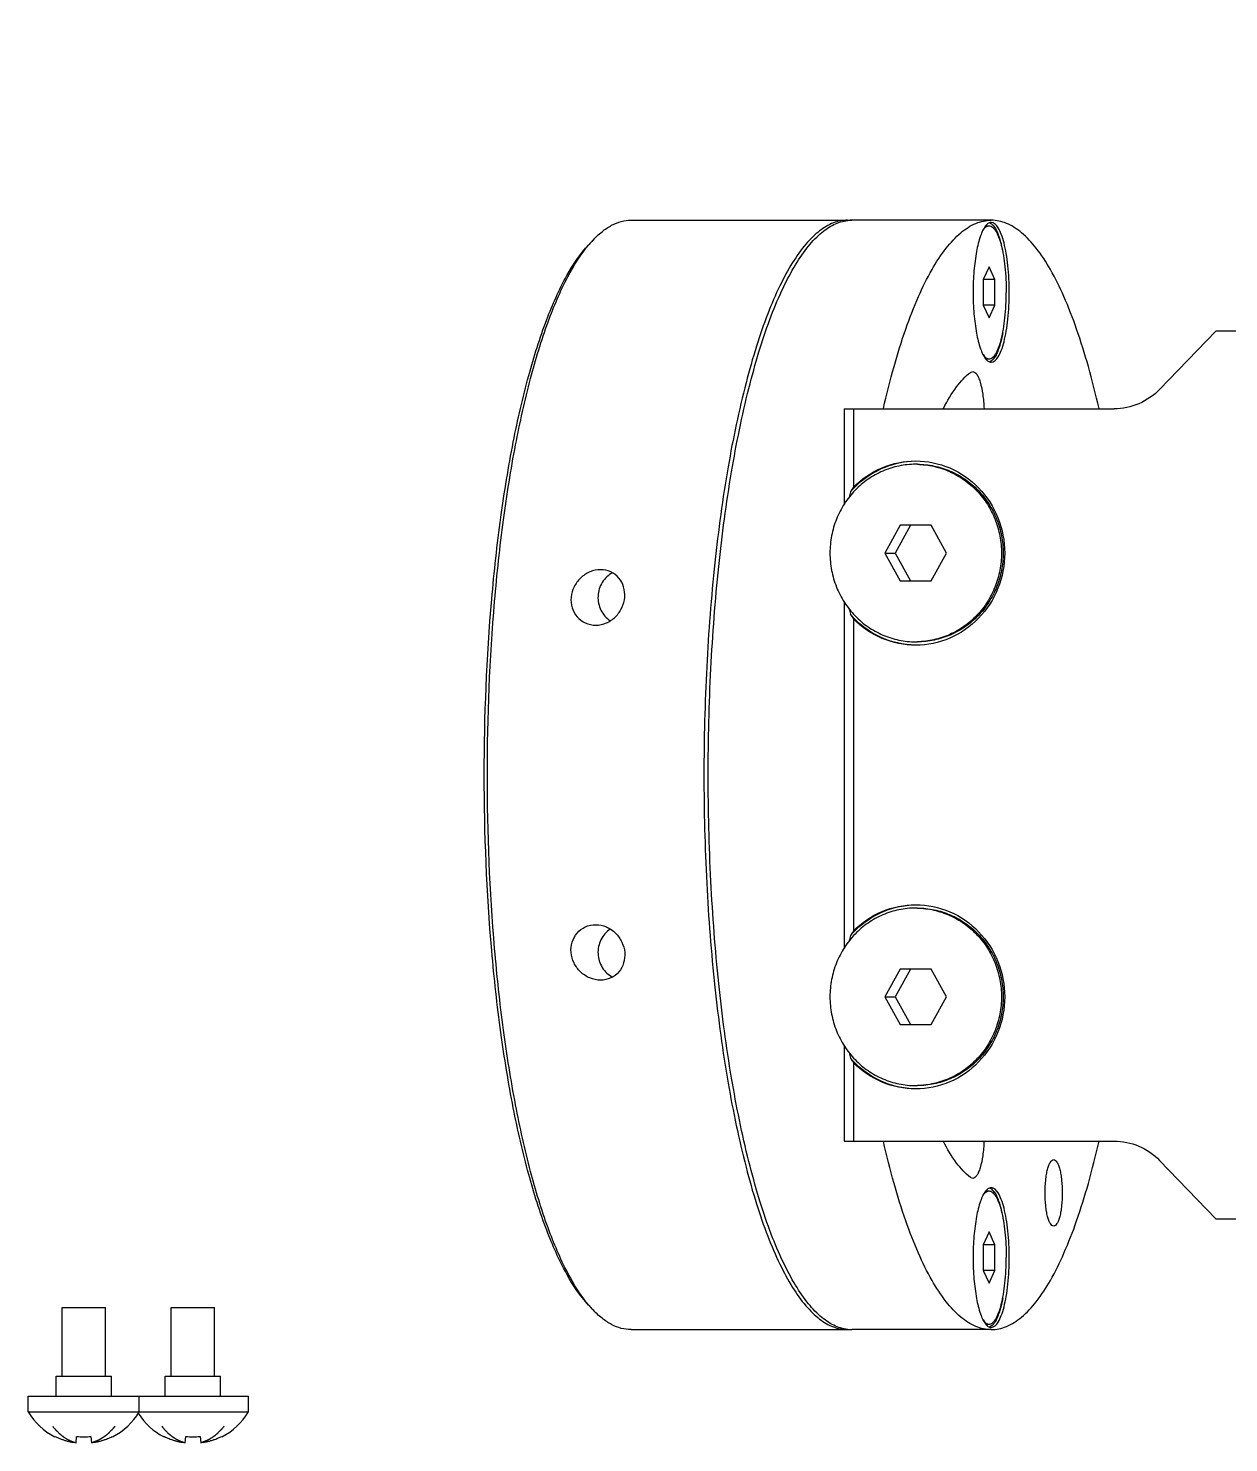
# Model space of a CAD drawing. Header units: millimetres. Extents: x 0 to 841, y 0 to 594.
# Drawn here: x 632.86 to 659.9, y 217.01 to 248.88 of the extents above; entities that cross this region are included whole.
import ezdxf

# ---------------------------------------------------------------- set-up
doc = ezdxf.new("R2010")
doc.units = ezdxf.units.MM
doc.header["$LTSCALE"] = 46.255
doc.layers.get('0').update_dxf_attribs({"linetype": 'CONTINUOUS'})
doc.layers.add('AXIS', color=7, linetype='CONTINUOUS')
doc.layers.add('COSMETIC', color=7, linetype='CONTINUOUS')
doc.styles.get("Standard").update_dxf_attribs({"font": 'txt', "width": 0.85})
doc.dimstyles.get("Standard").update_dxf_attribs({"dimtxt": 3.5, "dimasz": 3.5, "dimexe": 1.5, "dimexo": 1, "dimtad": 1, "dimtxsty": 'STANDARD', "dimcen": 0.09, "dimadec": 0, "dimazin": 0, "dimtol": 1, "dimtp": 0.01, "dimtm": 0.01, "dimtfac": 1, "dimtofl": 0, "dimtmove": 0, "dimatfit": 3, "dimfxl": 1, "dimtolj": 1, "dimarcsym": 0})

msp = doc.modelspace()

# ---------------------------------------------------------------- linework, layer by layer
at = {"color": 7, "linetype": 'CONTINUOUS'}
for p, q in [((646.44, 244.555), (651.414, 244.555)), ((654.437, 244.43), (654.505, 244.43)), ((654.505, 243.507), (654.376, 243.219)), ((654.376, 243.219), (654.376, 242.641)), ((654.635, 243.219), (654.376, 243.219)), ((654.635, 243.219), (654.505, 243.507)), ((654.635, 242.641), (654.635, 243.219)), ((654.376, 242.641), (654.505, 242.353)), ((654.635, 242.641), (654.376, 242.641)), ((654.505, 242.353), (654.635, 242.641)), ((659.614, 242.055), (658.348, 240.744)), ((676.328, 242.055), (659.614, 242.055)), ((654.437, 241.43), (654.505, 241.43)), ((654.086, 241.127), (654.137, 241.146)), ((651.24, 240.305), (657.324, 240.305)), ((652.504, 237.68), (652.156, 237.055)), ((652.737, 237.68), (652.388, 237.055)), ((653.201, 237.68), (652.504, 237.68)), ((653.55, 237.055), (653.201, 237.68)), ((652.156, 237.055), (652.504, 236.43)), ((652.156, 237.055), (652.388, 237.055)), ((652.388, 237.055), (652.737, 236.43)), ((653.201, 236.43), (653.55, 237.055)), ((652.504, 236.43), (653.201, 236.43)), ((652.504, 227.68), (652.156, 227.055)), ((652.737, 227.68), (652.388, 227.055)), ((653.201, 227.68), (652.504, 227.68)), ((653.55, 227.055), (653.201, 227.68)), ((652.156, 227.055), (652.504, 226.43)), ((652.156, 227.055), (652.388, 227.055)), ((652.388, 227.055), (652.737, 226.43)), ((653.201, 226.43), (653.55, 227.055)), ((652.504, 226.43), (653.201, 226.43)), ((651.24, 223.805), (657.324, 223.805)), ((658.348, 223.366), (659.614, 222.055)), ((654.137, 222.964), (654.086, 222.983)), ((654.437, 222.68), (654.505, 222.68)), ((659.614, 222.055), (671.257, 222.055)), ((654.505, 221.757), (654.376, 221.469)), ((654.635, 221.469), (654.505, 221.757)), ((654.376, 221.469), (654.376, 220.891)), ((654.635, 221.469), (654.376, 221.469)), ((654.635, 220.891), (654.635, 221.469)), ((654.376, 220.891), (654.505, 220.603)), ((654.635, 220.891), (654.376, 220.891)), ((654.505, 220.603), (654.635, 220.891)), ((633.624, 218.505), (633.624, 220.055)), ((633.624, 220.055), (634.599, 220.055)), ((634.599, 218.505), (634.599, 220.055)), ((636.083, 218.505), (636.083, 220.055)), ((636.083, 220.055), (637.058, 220.055)), ((637.058, 218.505), (637.058, 220.055)), ((654.437, 219.68), (654.505, 219.68)), ((646.44, 219.555), (651.414, 219.555)), ((633.486, 218.055), (633.486, 218.505)), ((633.487, 218.505), (634.736, 218.505)), ((634.736, 218.055), (634.736, 218.505)), ((635.945, 218.055), (635.945, 218.505)), ((635.945, 218.505), (637.195, 218.505)), ((637.195, 218.055), (637.195, 218.505)), ((632.861, 217.705), (632.861, 218.055)), ((632.861, 218.055), (637.82, 218.055)), ((635.361, 217.705), (635.361, 218.055)), ((637.82, 217.705), (637.82, 218.055)), ((632.861, 217.705), (637.82, 217.705)), ((633.465, 217.139), (633.468, 217.147)), ((633.937, 217.007), (633.951, 217.147)), ((634.272, 217.147), (634.286, 217.007)), ((634.755, 217.147), (634.758, 217.139)), ((635.924, 217.139), (635.927, 217.147)), ((636.396, 217.007), (636.409, 217.147)), ((636.731, 217.147), (636.745, 217.007)), ((637.213, 217.147), (637.217, 217.139))]:
    msp.add_line(p, q, dxfattribs=at)
for centre, radius, start, end in [((647.429, 242.373), 2.534, 137.0899, 139.7721), ((652.853, 237.193), 1.862, 88.8103, 89.9997), ((652.853, 236.917), 1.862, 270.0003, 271.1897), ((652.853, 227.193), 1.862, 88.8103, 89.9997), ((652.853, 226.917), 1.862, 270.0003, 271.1897), ((647.428, 221.737), 2.533, 220.228, 222.9103), ((634.111, 218.432), 1.446, 210.1885, 243.3608), ((634.111, 218.432), 1.446, 296.6392, 329.8115), ((636.57, 218.432), 1.446, 296.6392, 329.8115), ((636.57, 218.432), 1.446, 211.6589, 243.3608), ((634.111, 218.447), 1.45, 243.6981, 248.2459), ((634.111, 218.447), 1.45, 248.246, 250.4228), ((634.111, 218.448), 1.451, 250.4229, 251.5332), ((634.111, 218.448), 1.451, 251.5333, 254.4592), ((634.112, 218.691), 1.552, 264.0518, 275.9482), ((634.112, 218.448), 1.451, 285.5408, 286.6998), ((634.112, 218.448), 1.451, 286.6999, 288.4668), ((634.112, 218.448), 1.451, 288.4668, 289.5771), ((634.112, 218.447), 1.45, 289.5772, 291.754), ((634.112, 218.447), 1.45, 291.7541, 296.3019), ((636.569, 218.447), 1.45, 243.6981, 248.2459), ((636.57, 218.447), 1.45, 248.246, 250.4228), ((636.57, 218.448), 1.451, 250.4229, 251.5332), ((636.57, 218.448), 1.451, 251.5333, 254.4592), ((636.57, 218.691), 1.552, 264.0518, 275.9482), ((636.571, 218.448), 1.451, 285.5408, 286.6998), ((636.571, 218.448), 1.451, 286.6999, 288.4668), ((636.571, 218.448), 1.451, 288.4668, 289.5771), ((636.571, 218.447), 1.45, 289.5772, 291.754), ((636.571, 218.447), 1.45, 291.7541, 296.3019), ((634.111, 218.448), 1.452, 254.4592, 255.9343), ((634.111, 218.449), 1.452, 255.9344, 257.1503), ((634.111, 218.449), 1.452, 257.1503, 258.3933), ((634.111, 218.449), 1.452, 258.3934, 259.7704), ((634.111, 218.449), 1.452, 259.7703, 260.7531), ((634.111, 218.45), 1.453, 260.7532, 263.0911), ((634.112, 218.45), 1.453, 276.909, 279.2467), ((634.112, 218.449), 1.452, 279.2469, 281.6066), ((634.112, 218.449), 1.452, 281.6067, 282.8497), ((634.112, 218.449), 1.452, 282.8497, 284.0656), ((634.112, 218.448), 1.452, 284.0657, 285.5408), ((636.57, 218.448), 1.452, 254.4592, 255.9343), ((636.57, 218.449), 1.452, 255.9344, 257.1503), ((636.57, 218.449), 1.452, 257.1503, 258.3933), ((636.57, 218.449), 1.452, 258.3934, 259.7704), ((636.57, 218.449), 1.452, 259.7703, 260.7531), ((636.57, 218.45), 1.453, 260.7532, 263.0911), ((636.57, 218.45), 1.453, 276.909, 279.2467), ((636.57, 218.449), 1.452, 279.2469, 281.6066), ((636.57, 218.449), 1.452, 281.6067, 282.8497), ((636.57, 218.449), 1.452, 282.8497, 284.0656), ((636.571, 218.448), 1.452, 284.0657, 285.5408)]:
    msp.add_arc(centre, radius, start, end, dxfattribs=at)
for points, knots in [([(645.573, 244.098), (645.639, 244.169), (645.773, 244.296), (645.991, 244.444), (646.214, 244.534), (646.366, 244.555), (646.44, 244.555)], [0, 0, 0, 0, 0.289877, 0.547386, 0.780433, 1, 1, 1, 1]), ([(651.318, 244.555), (651.21, 244.555), (650.98, 244.508), (650.659, 244.314), (650.351, 244.004), (650.055, 243.584), (649.771, 243.056), (649.502, 242.424), (649.25, 241.694), (648.926, 240.549), (648.59, 238.923), (648.301, 236.784), (648.122, 234.466), (648.062, 232.055), (648.122, 229.644), (648.301, 227.326), (648.59, 225.187), (648.926, 223.561), (649.25, 222.416), (649.502, 221.686), (649.771, 221.054), (650.055, 220.526), (650.351, 220.106), (650.659, 219.796), (650.98, 219.602), (651.21, 219.555), (651.318, 219.555)], [0, 0, 0, 0, 0.011999, 0.025458, 0.041391, 0.060354, 0.082582, 0.108122, 0.136896, 0.168748, 0.240744, 0.321856, 0.409305, 0.5, 0.590695, 0.678144, 0.759256, 0.831252, 0.863104, 0.891878, 0.917417, 0.939646, 0.958609, 0.974542, 0.988001, 1, 1, 1, 1]), ([(654.369, 244.334), (654.379, 244.349), (654.399, 244.375), (654.433, 244.406), (654.469, 244.425), (654.493, 244.43), (654.505, 244.43)], [0, 0, 0, 0, 0.307834, 0.569978, 0.795528, 1, 1, 1, 1]), ([(654.505, 244.43), (654.518, 244.43), (654.546, 244.424), (654.584, 244.401), (654.621, 244.364), (654.657, 244.314), (654.691, 244.25), (654.737, 244.143), (654.786, 243.98), (654.833, 243.754), (654.867, 243.498), (654.889, 243.219), (654.893, 243.028), (654.893, 242.93)], [0, 0, 0, 0, 0.024002, 0.050919, 0.082789, 0.120717, 0.165175, 0.216256, 0.337465, 0.481463, 0.643697, 0.818596, 1, 1, 1, 1]), ([(645.483, 220.108), (645.29, 220.316), (644.931, 220.862), (644.493, 221.859), (644.098, 223.119), (643.76, 224.609), (643.486, 226.293), (643.212, 228.792), (643.081, 232.055), (643.212, 235.318), (643.486, 237.817), (643.76, 239.501), (644.098, 240.991), (644.493, 242.251), (644.931, 243.248), (645.29, 243.794), (645.483, 244.002)], [0, 0, 0, 0, 0.03441, 0.078554, 0.132223, 0.194526, 0.264151, 0.3395, 0.5, 0.6605, 0.735849, 0.805474, 0.867777, 0.921446, 0.96559, 1, 1, 1, 1]), ([(645.494, 220.101), (645.306, 220.323), (644.956, 220.89), (644.527, 221.91), (644.142, 223.181), (643.812, 224.673), (643.546, 226.349), (643.28, 228.827), (643.153, 232.055), (643.28, 235.283), (643.546, 237.761), (643.812, 239.437), (644.142, 240.929), (644.527, 242.2), (644.956, 243.22), (645.306, 243.787), (645.494, 244.009)], [0, 0, 0, 0, 0.035446, 0.08037, 0.134466, 0.196834, 0.266198, 0.34102, 0.5, 0.65898, 0.733802, 0.803166, 0.865534, 0.91963, 0.964554, 1, 1, 1, 1]), ([(654.505, 241.43), (654.518, 241.43), (654.546, 241.436), (654.584, 241.459), (654.621, 241.496), (654.657, 241.546), (654.691, 241.61), (654.737, 241.717), (654.786, 241.88), (654.833, 242.106), (654.867, 242.362), (654.889, 242.641), (654.893, 242.832), (654.893, 242.93)], [0, 0, 0, 0, 0.024002, 0.050919, 0.082789, 0.120717, 0.165175, 0.216256, 0.337465, 0.481463, 0.643697, 0.818596, 1, 1, 1, 1]), ([(654.369, 241.526), (654.379, 241.511), (654.399, 241.485), (654.433, 241.454), (654.469, 241.435), (654.493, 241.43), (654.505, 241.43)], [0, 0, 0, 0, 0.307834, 0.569978, 0.795528, 1, 1, 1, 1]), ([(653.476, 240.315), (653.563, 240.484), (653.736, 240.778), (653.967, 241.035), (654.086, 241.127)], [0, 0, 0, 0, 0.558003, 1, 1, 1, 1]), ([(654.137, 241.146), (654.173, 241.146), (654.228, 241.092), (654.272, 241.004), (654.325, 240.855), (654.37, 240.62), (654.388, 240.417), (654.392, 240.306)], [0, 0, 0, 0, 0.119053, 0.213037, 0.331987, 0.6355, 1, 1, 1, 1]), ([(658.348, 240.744), (658.216, 240.607), (657.895, 240.384), (657.512, 240.305), (657.324, 240.305)], [0, 0, 0, 0, 0.502399, 1, 1, 1, 1]), ([(652.853, 239.055), (652.726, 239.055), (652.473, 239.029), (652.108, 238.914), (651.771, 238.728), (651.477, 238.477), (651.235, 238.172), (651.056, 237.824), (650.946, 237.447), (650.908, 237.055), (650.946, 236.663), (651.056, 236.286), (651.235, 235.938), (651.477, 235.633), (651.771, 235.382), (652.108, 235.196), (652.473, 235.081), (652.726, 235.055), (652.853, 235.055)], [0, 0, 0, 0, 0.061435, 0.123031, 0.184931, 0.247224, 0.30994, 0.373043, 0.436442, 0.5, 0.563558, 0.626957, 0.69006, 0.752776, 0.815069, 0.876969, 0.938565, 1, 1, 1, 1]), ([(652.891, 239.055), (653.018, 239.055), (653.271, 239.029), (653.636, 238.914), (653.973, 238.728), (654.267, 238.477), (654.509, 238.172), (654.688, 237.824), (654.798, 237.447), (654.836, 237.055), (654.798, 236.663), (654.688, 236.286), (654.509, 235.938), (654.267, 235.633), (653.973, 235.382), (653.636, 235.196), (653.271, 235.081), (653.018, 235.055), (652.891, 235.055)], [0, 0, 0, 0, 0.061435, 0.123031, 0.184931, 0.247224, 0.30994, 0.373043, 0.436442, 0.5, 0.563558, 0.626957, 0.69006, 0.752776, 0.815069, 0.876969, 0.938565, 1, 1, 1, 1]), ([(652.891, 239.055), (653.016, 239.052), (653.266, 239.022), (653.624, 238.902), (653.954, 238.714), (654.242, 238.463), (654.478, 238.16), (654.653, 237.815), (654.76, 237.442), (654.797, 237.055), (654.76, 236.668), (654.653, 236.295), (654.478, 235.95), (654.242, 235.647), (653.954, 235.396), (653.624, 235.208), (653.266, 235.088), (653.016, 235.058), (652.891, 235.055)], [0, 0, 0, 0, 0.061434, 0.123035, 0.184946, 0.247249, 0.309968, 0.373068, 0.436456, 0.5, 0.563544, 0.626932, 0.690032, 0.752751, 0.815054, 0.876965, 0.938566, 1, 1, 1, 1]), ([(652.853, 229.055), (652.726, 229.055), (652.473, 229.029), (652.108, 228.914), (651.771, 228.728), (651.477, 228.477), (651.235, 228.172), (651.056, 227.824), (650.946, 227.447), (650.908, 227.055), (650.946, 226.663), (651.056, 226.286), (651.235, 225.938), (651.477, 225.633), (651.771, 225.382), (652.108, 225.196), (652.473, 225.081), (652.726, 225.055), (652.853, 225.055)], [0, 0, 0, 0, 0.061435, 0.123031, 0.184931, 0.247224, 0.30994, 0.373043, 0.436442, 0.5, 0.563558, 0.626957, 0.69006, 0.752776, 0.815069, 0.876969, 0.938565, 1, 1, 1, 1]), ([(652.891, 229.055), (653.018, 229.055), (653.271, 229.029), (653.636, 228.914), (653.973, 228.728), (654.267, 228.477), (654.509, 228.172), (654.688, 227.824), (654.798, 227.447), (654.836, 227.055), (654.798, 226.663), (654.688, 226.286), (654.509, 225.938), (654.267, 225.633), (653.973, 225.382), (653.636, 225.196), (653.271, 225.081), (653.018, 225.055), (652.891, 225.055)], [0, 0, 0, 0, 0.061435, 0.123031, 0.184931, 0.247224, 0.30994, 0.373043, 0.436442, 0.5, 0.563558, 0.626957, 0.69006, 0.752776, 0.815069, 0.876969, 0.938565, 1, 1, 1, 1]), ([(652.891, 229.055), (653.016, 229.052), (653.266, 229.022), (653.624, 228.902), (653.954, 228.714), (654.242, 228.463), (654.478, 228.16), (654.653, 227.815), (654.76, 227.442), (654.797, 227.055), (654.76, 226.668), (654.653, 226.295), (654.478, 225.95), (654.242, 225.647), (653.954, 225.396), (653.624, 225.208), (653.266, 225.088), (653.016, 225.058), (652.891, 225.055)], [0, 0, 0, 0, 0.061434, 0.123035, 0.184946, 0.247249, 0.309968, 0.373068, 0.436456, 0.5, 0.563544, 0.626932, 0.690032, 0.752751, 0.815054, 0.876965, 0.938566, 1, 1, 1, 1]), ([(654.086, 222.983), (653.967, 223.075), (653.736, 223.332), (653.563, 223.626), (653.476, 223.795)], [0, 0, 0, 0, 0.441997, 1, 1, 1, 1]), ([(654.392, 223.804), (654.388, 223.693), (654.37, 223.49), (654.325, 223.255), (654.272, 223.106), (654.228, 223.018), (654.173, 222.964), (654.137, 222.964)], [0, 0, 0, 0, 0.3645, 0.668013, 0.786963, 0.880947, 1, 1, 1, 1]), ([(657.324, 223.805), (657.512, 223.805), (657.895, 223.726), (658.216, 223.503), (658.348, 223.366)], [0, 0, 0, 0, 0.497601, 1, 1, 1, 1]), ([(654.369, 222.584), (654.379, 222.599), (654.399, 222.625), (654.433, 222.656), (654.469, 222.675), (654.493, 222.68), (654.505, 222.68)], [0, 0, 0, 0, 0.307834, 0.569978, 0.795528, 1, 1, 1, 1]), ([(654.505, 222.68), (654.518, 222.68), (654.546, 222.674), (654.584, 222.651), (654.621, 222.614), (654.657, 222.564), (654.691, 222.5), (654.737, 222.393), (654.786, 222.23), (654.833, 222.004), (654.867, 221.748), (654.889, 221.469), (654.893, 221.278), (654.893, 221.18)], [0, 0, 0, 0, 0.024002, 0.050919, 0.082789, 0.120717, 0.165175, 0.216256, 0.337465, 0.481463, 0.643697, 0.818596, 1, 1, 1, 1]), ([(654.505, 219.68), (654.518, 219.68), (654.546, 219.686), (654.584, 219.709), (654.621, 219.746), (654.657, 219.796), (654.691, 219.86), (654.737, 219.967), (654.786, 220.13), (654.833, 220.356), (654.867, 220.612), (654.889, 220.891), (654.893, 221.082), (654.893, 221.18)], [0, 0, 0, 0, 0.024002, 0.050919, 0.082789, 0.120717, 0.165175, 0.216256, 0.337465, 0.481463, 0.643697, 0.818596, 1, 1, 1, 1]), ([(646.44, 219.555), (646.366, 219.555), (646.214, 219.576), (645.991, 219.666), (645.773, 219.814), (645.639, 219.941), (645.573, 220.012)], [0, 0, 0, 0, 0.219564, 0.452608, 0.71012, 1, 1, 1, 1]), ([(654.369, 219.776), (654.379, 219.761), (654.399, 219.735), (654.433, 219.704), (654.469, 219.685), (654.493, 219.68), (654.505, 219.68)], [0, 0, 0, 0, 0.307834, 0.569978, 0.795528, 1, 1, 1, 1])]:
    msp.add_open_spline(points, degree=3, knots=knots, dxfattribs=at)
at = {"layer": 'AXIS', "color": 7, "linetype": 'CONTINUOUS'}
for p, q in [((646.44, 244.555), (651.318, 244.555)), ((654.554, 244.555), (651.414, 244.555)), ((651.24, 240.305), (651.24, 238.147)), ((651.452, 240.305), (651.452, 238.539)), ((651.24, 235.963), (651.24, 228.147)), ((651.452, 235.571), (651.452, 228.539)), ((651.24, 225.963), (651.24, 223.805)), ((651.452, 225.571), (651.452, 223.805)), ((654.554, 219.555), (651.414, 219.555))]:
    msp.add_line(p, q, dxfattribs=at)
for centre, radius, start, end in [((651.414, 243.712), 0.843, 90.0127, 96.3974), ((654.708, 244.205), 0.359, 139.3703, 141.8961), ((654.617, 244.29), 0.234, 131.3932, 132.0608), ((654.708, 241.655), 0.359, 218.1039, 220.6297), ((654.617, 241.57), 0.234, 227.9392, 228.6068), ((656.834, 236.967), 5.646, 164.9369, 166.1775), ((656.834, 237.143), 5.646, 193.8226, 195.0631), ((656.834, 226.967), 5.646, 164.9369, 166.1775), ((656.834, 227.143), 5.646, 193.8226, 195.0631), ((654.708, 222.455), 0.359, 139.3703, 141.8961), ((654.617, 222.54), 0.234, 131.3932, 132.0608), ((654.708, 219.905), 0.359, 218.1039, 220.6297), ((654.617, 219.82), 0.234, 227.9392, 228.6068), ((651.414, 220.398), 0.843, 263.6026, 269.9873)]:
    msp.add_arc(centre, radius, start, end, dxfattribs=at)
for centre, start_param, end_param in [((652.477, 237.055), 0.773712, 0.84352), ((652.477, 237.055), -3.985113, -3.915304), ((652.477, 227.055), 0.773712, 0.84352), ((652.477, 227.055), -3.985113, -3.915304)]:
    msp.add_ellipse(centre, major_axis=(0, 2.075), ratio=0.707107, start_param=start_param, end_param=end_param, dxfattribs=at)
for points, knots in [([(651.321, 219.56), (651.213, 219.572), (650.987, 219.644), (650.676, 219.865), (650.376, 220.196), (650.088, 220.633), (649.812, 221.173), (649.551, 221.812), (649.307, 222.546), (648.994, 223.686), (648.67, 225.297), (648.39, 227.407), (648.218, 229.687), (648.159, 232.055), (648.218, 234.423), (648.39, 236.703), (648.67, 238.813), (648.994, 240.424), (649.307, 241.564), (649.551, 242.298), (649.812, 242.937), (650.088, 243.477), (650.376, 243.914), (650.676, 244.245), (650.987, 244.466), (651.213, 244.538), (651.321, 244.55)], [0, 0, 0, 0, 0.012141, 0.02602, 0.042479, 0.061954, 0.084619, 0.110491, 0.139478, 0.171419, 0.24324, 0.323767, 0.410338, 0.5, 0.589662, 0.676233, 0.75676, 0.828581, 0.860522, 0.889509, 0.915381, 0.938046, 0.957521, 0.97398, 0.987859, 1, 1, 1, 1]), ([(652.124, 240.31), (652.197, 240.628), (652.348, 241.231), (652.609, 242.075), (652.892, 242.807), (653.192, 243.42), (653.508, 243.909), (653.839, 244.27), (654.185, 244.499), (654.437, 244.555), (654.554, 244.555)], [0, 0, 0, 0, 0.19036, 0.36261, 0.515475, 0.648189, 0.760725, 0.854237, 0.931882, 1, 1, 1, 1]), ([(654.554, 244.505), (654.546, 244.505), (654.512, 244.501), (654.482, 244.483), (654.463, 244.466)], [0, 0, 0, 0, 0.22899, 1, 1, 1, 1]), ([(654.516, 244.499), (654.522, 244.497), (654.545, 244.488), (654.565, 244.472), (654.579, 244.459)], [0, 0, 0, 0, 0.228555, 1, 1, 1, 1]), ([(656.983, 240.31), (656.91, 240.628), (656.759, 241.231), (656.498, 242.075), (656.215, 242.807), (655.915, 243.42), (655.599, 243.909), (655.268, 244.27), (654.922, 244.499), (654.67, 244.555), (654.554, 244.555)], [0, 0, 0, 0, 0.19036, 0.36261, 0.515475, 0.648189, 0.760725, 0.854237, 0.931882, 1, 1, 1, 1]), ([(654.554, 241.355), (654.619, 241.355), (654.715, 241.466), (654.788, 241.631), (654.849, 241.829), (654.897, 242.064), (654.947, 242.436), (654.971, 242.93), (654.947, 243.424), (654.897, 243.796), (654.849, 244.031), (654.788, 244.229), (654.715, 244.394), (654.619, 244.505), (654.554, 244.505)], [0, 0, 0, 0, 0.05834, 0.10629, 0.167189, 0.239537, 0.321045, 0.5, 0.678955, 0.760463, 0.832811, 0.89371, 0.94166, 1, 1, 1, 1]), ([(654.426, 244.426), (654.403, 244.396), (654.36, 244.323), (654.284, 244.134), (654.211, 243.827), (654.158, 243.401), (654.14, 242.93), (654.158, 242.459), (654.211, 242.033), (654.284, 241.726), (654.36, 241.537), (654.403, 241.464), (654.426, 241.434)], [0, 0, 0, 0, 0.036342, 0.081935, 0.198751, 0.342259, 0.5, 0.657741, 0.801249, 0.918065, 0.963658, 1, 1, 1, 1]), ([(654.579, 244.459), (654.6, 244.439), (654.641, 244.385), (654.715, 244.239), (654.753, 244.109), (654.777, 244.015)], [0, 0, 0, 0, 0.179764, 0.406513, 1, 1, 1, 1]), ([(654.777, 244.015), (654.78, 244.001), (654.794, 243.944), (654.805, 243.886), (654.813, 243.842)], [0, 0, 0, 0, 0.240095, 1, 1, 1, 1]), ([(654.813, 242.018), (654.811, 242.003), (654.8, 241.945), (654.787, 241.888), (654.777, 241.845)], [0, 0, 0, 0, 0.259678, 1, 1, 1, 1]), ([(654.777, 241.845), (654.753, 241.751), (654.715, 241.621), (654.641, 241.475), (654.6, 241.421), (654.579, 241.401)], [0, 0, 0, 0, 0.593487, 0.820236, 1, 1, 1, 1]), ([(654.463, 241.394), (654.47, 241.388), (654.496, 241.368), (654.53, 241.355), (654.554, 241.355)], [0, 0, 0, 0, 0.28266, 1, 1, 1, 1]), ([(654.579, 241.401), (654.574, 241.396), (654.555, 241.38), (654.533, 241.367), (654.516, 241.361)], [0, 0, 0, 0, 0.27553, 1, 1, 1, 1]), ([(651.381, 238.435), (651.563, 238.646), (652.017, 238.997), (652.577, 239.126), (652.853, 239.13)], [0, 0, 0, 0, 0.502687, 1, 1, 1, 1]), ([(651.452, 238.539), (651.635, 238.724), (652.073, 239.025), (652.596, 239.13), (652.853, 239.13)], [0, 0, 0, 0, 0.502346, 1, 1, 1, 1]), ([(652.853, 239.13), (653.114, 239.13), (653.644, 239.021), (654.311, 238.556), (654.754, 237.866), (654.909, 237.055), (654.754, 236.244), (654.311, 235.554), (653.644, 235.089), (653.114, 234.98), (652.853, 234.98)], [0, 0, 0, 0, 0.122992, 0.247169, 0.373005, 0.5, 0.626995, 0.752831, 0.877008, 1, 1, 1, 1]), ([(645.752, 236.68), (645.67, 236.68), (645.503, 236.644), (645.292, 236.503), (645.143, 236.3), (645.075, 236.062), (645.097, 235.821), (645.211, 235.609), (645.404, 235.463), (645.563, 235.43), (645.643, 235.43)], [0, 0, 0, 0, 0.127953, 0.258046, 0.386776, 0.512368, 0.634766, 0.755307, 0.876271, 1, 1, 1, 1]), ([(645.643, 235.43), (645.725, 235.43), (645.892, 235.466), (646.101, 235.609), (646.247, 235.816), (646.311, 236.055), (646.288, 236.294), (646.178, 236.503), (645.989, 236.647), (645.831, 236.68), (645.752, 236.68)], [0, 0, 0, 0, 0.128277, 0.25901, 0.389282, 0.516179, 0.638436, 0.757289, 0.876443, 1, 1, 1, 1]), ([(646.025, 236.612), (645.931, 236.562), (645.767, 236.408), (645.668, 236.087), (645.736, 235.758), (645.885, 235.588), (645.973, 235.529)], [0, 0, 0, 0, 0.247713, 0.499359, 0.751422, 1, 1, 1, 1]), ([(652.853, 234.98), (652.577, 234.984), (652.017, 235.113), (651.563, 235.464), (651.381, 235.675)], [0, 0, 0, 0, 0.497313, 1, 1, 1, 1]), ([(652.853, 234.98), (652.596, 234.98), (652.073, 235.085), (651.635, 235.386), (651.452, 235.571)], [0, 0, 0, 0, 0.497654, 1, 1, 1, 1]), ([(651.381, 228.435), (651.563, 228.646), (652.017, 228.997), (652.577, 229.126), (652.853, 229.13)], [0, 0, 0, 0, 0.502687, 1, 1, 1, 1]), ([(651.452, 228.539), (651.635, 228.724), (652.073, 229.025), (652.596, 229.13), (652.853, 229.13)], [0, 0, 0, 0, 0.502346, 1, 1, 1, 1]), ([(652.853, 229.13), (653.114, 229.13), (653.644, 229.021), (654.311, 228.556), (654.754, 227.866), (654.909, 227.055), (654.754, 226.244), (654.311, 225.554), (653.644, 225.089), (653.114, 224.98), (652.853, 224.98)], [0, 0, 0, 0, 0.122992, 0.247169, 0.373005, 0.5, 0.626995, 0.752831, 0.877008, 1, 1, 1, 1]), ([(645.752, 227.43), (645.67, 227.43), (645.503, 227.466), (645.292, 227.607), (645.143, 227.81), (645.075, 228.048), (645.097, 228.289), (645.211, 228.501), (645.404, 228.647), (645.563, 228.68), (645.643, 228.68)], [0, 0, 0, 0, 0.127951, 0.258042, 0.386771, 0.512363, 0.634763, 0.755304, 0.876269, 1, 1, 1, 1]), ([(645.643, 228.68), (645.725, 228.68), (645.892, 228.644), (646.101, 228.501), (646.247, 228.294), (646.311, 228.056), (646.288, 227.816), (646.178, 227.607), (645.989, 227.463), (645.831, 227.43), (645.752, 227.43)], [0, 0, 0, 0, 0.128275, 0.259007, 0.389278, 0.516175, 0.638431, 0.757286, 0.876441, 1, 1, 1, 1]), ([(645.973, 228.581), (645.885, 228.522), (645.736, 228.352), (645.668, 228.023), (645.767, 227.702), (645.931, 227.548), (646.025, 227.498)], [0, 0, 0, 0, 0.248578, 0.50064, 0.752286, 1, 1, 1, 1]), ([(652.853, 224.98), (652.577, 224.984), (652.017, 225.113), (651.563, 225.464), (651.381, 225.675)], [0, 0, 0, 0, 0.497313, 1, 1, 1, 1]), ([(652.853, 224.98), (652.596, 224.98), (652.073, 225.085), (651.635, 225.386), (651.452, 225.571)], [0, 0, 0, 0, 0.497654, 1, 1, 1, 1]), ([(654.554, 219.555), (654.437, 219.555), (654.185, 219.611), (653.839, 219.84), (653.508, 220.201), (653.192, 220.69), (652.892, 221.303), (652.609, 222.035), (652.348, 222.879), (652.197, 223.482), (652.124, 223.8)], [0, 0, 0, 0, 0.068118, 0.145763, 0.239275, 0.351811, 0.484525, 0.63739, 0.80964, 1, 1, 1, 1]), ([(654.554, 219.555), (654.67, 219.555), (654.922, 219.611), (655.268, 219.84), (655.599, 220.201), (655.915, 220.69), (656.215, 221.303), (656.498, 222.035), (656.759, 222.879), (656.91, 223.482), (656.983, 223.8)], [0, 0, 0, 0, 0.068118, 0.145763, 0.239275, 0.351811, 0.484525, 0.63739, 0.80964, 1, 1, 1, 1]), ([(655.961, 221.887), (655.93, 221.887), (655.884, 221.94), (655.849, 222.018), (655.82, 222.112), (655.797, 222.225), (655.773, 222.402), (655.762, 222.637), (655.773, 222.872), (655.797, 223.049), (655.82, 223.161), (655.849, 223.255), (655.884, 223.334), (655.93, 223.387), (655.961, 223.387)], [0, 0, 0, 0, 0.058344, 0.106289, 0.167187, 0.239537, 0.321047, 0.5, 0.678953, 0.760463, 0.832813, 0.893711, 0.941656, 1, 1, 1, 1]), ([(655.961, 223.387), (655.992, 223.387), (656.038, 223.334), (656.072, 223.255), (656.101, 223.161), (656.124, 223.049), (656.148, 222.872), (656.159, 222.637), (656.148, 222.402), (656.124, 222.225), (656.101, 222.112), (656.072, 222.018), (656.038, 221.94), (655.992, 221.887), (655.961, 221.887)], [0, 0, 0, 0, 0.058344, 0.106289, 0.167187, 0.239537, 0.321047, 0.5, 0.678953, 0.760463, 0.832813, 0.893711, 0.941656, 1, 1, 1, 1]), ([(654.426, 222.676), (654.403, 222.646), (654.36, 222.573), (654.284, 222.384), (654.211, 222.077), (654.158, 221.651), (654.14, 221.18), (654.158, 220.709), (654.211, 220.283), (654.284, 219.976), (654.36, 219.787), (654.403, 219.714), (654.426, 219.684)], [0, 0, 0, 0, 0.036342, 0.081935, 0.198751, 0.342259, 0.5, 0.657741, 0.801249, 0.918065, 0.963658, 1, 1, 1, 1]), ([(654.554, 222.755), (654.546, 222.755), (654.512, 222.751), (654.482, 222.733), (654.463, 222.716)], [0, 0, 0, 0, 0.22899, 1, 1, 1, 1]), ([(654.516, 222.749), (654.522, 222.747), (654.545, 222.738), (654.565, 222.722), (654.579, 222.709)], [0, 0, 0, 0, 0.228555, 1, 1, 1, 1]), ([(654.554, 219.605), (654.619, 219.605), (654.715, 219.716), (654.788, 219.881), (654.849, 220.079), (654.897, 220.314), (654.947, 220.686), (654.971, 221.18), (654.947, 221.674), (654.897, 222.046), (654.849, 222.281), (654.788, 222.479), (654.715, 222.644), (654.619, 222.755), (654.554, 222.755)], [0, 0, 0, 0, 0.05834, 0.10629, 0.167189, 0.239537, 0.321045, 0.5, 0.678955, 0.760463, 0.832811, 0.89371, 0.94166, 1, 1, 1, 1]), ([(654.579, 222.709), (654.6, 222.689), (654.641, 222.635), (654.715, 222.489), (654.753, 222.359), (654.777, 222.265)], [0, 0, 0, 0, 0.179764, 0.406513, 1, 1, 1, 1]), ([(654.777, 222.265), (654.78, 222.251), (654.794, 222.194), (654.805, 222.136), (654.813, 222.092)], [0, 0, 0, 0, 0.240095, 1, 1, 1, 1]), ([(654.813, 220.268), (654.811, 220.253), (654.8, 220.195), (654.787, 220.138), (654.777, 220.095)], [0, 0, 0, 0, 0.259678, 1, 1, 1, 1]), ([(654.777, 220.095), (654.753, 220.001), (654.715, 219.871), (654.641, 219.725), (654.6, 219.671), (654.579, 219.651)], [0, 0, 0, 0, 0.593487, 0.820236, 1, 1, 1, 1]), ([(654.463, 219.644), (654.47, 219.638), (654.496, 219.618), (654.53, 219.605), (654.554, 219.605)], [0, 0, 0, 0, 0.28266, 1, 1, 1, 1]), ([(654.579, 219.651), (654.574, 219.646), (654.555, 219.63), (654.533, 219.617), (654.516, 219.611)], [0, 0, 0, 0, 0.27553, 1, 1, 1, 1])]:
    msp.add_open_spline(points, degree=3, knots=knots, dxfattribs=at)
for points in [[(654.461, 244.464), (654.452, 244.456), (654.444, 244.447), (654.436, 244.438)], [(654.436, 241.422), (654.444, 241.413), (654.452, 241.404), (654.461, 241.396)], [(654.461, 222.714), (654.452, 222.706), (654.444, 222.697), (654.436, 222.688)], [(654.436, 219.672), (654.444, 219.663), (654.452, 219.654), (654.461, 219.646)]]:
    msp.add_open_spline(points, degree=3, dxfattribs=at)
at = {"layer": 'COSMETIC', "color": 7, "linetype": 'CONTINUOUS'}
for points in [[(633.411, 217.378), (633.421, 217.367), (633.434, 217.35), (633.45, 217.331), (633.46, 217.32), (633.466, 217.312), (633.473, 217.303), (633.478, 217.297), (633.482, 217.293), (633.484, 217.291), (633.485, 217.289), (633.488, 217.286), (633.491, 217.283), (633.496, 217.278), (633.503, 217.272), (633.513, 217.262), (633.526, 217.249), (633.538, 217.236), (633.549, 217.226), (633.555, 217.22), (633.56, 217.215), (633.563, 217.212), (633.566, 217.209), (633.567, 217.208), (633.568, 217.207), (633.57, 217.206), (633.574, 217.203), (633.58, 217.198), (633.588, 217.191), (633.597, 217.185), (633.607, 217.176), (633.618, 217.167), (633.629, 217.159), (633.636, 217.153), (633.641, 217.149), (633.645, 217.146), (633.649, 217.143), (633.652, 217.141), (633.654, 217.139), (633.656, 217.138), (633.659, 217.136), (633.662, 217.134), (633.666, 217.131), (633.672, 217.128), (633.679, 217.123), (633.691, 217.116), (633.702, 217.109), (633.714, 217.102), (633.722, 217.096), (633.731, 217.091), (633.737, 217.087), (633.741, 217.084), (633.743, 217.083), (633.745, 217.082), (633.746, 217.082), (633.749, 217.08), (633.752, 217.079), (633.758, 217.076), (633.765, 217.073), (633.776, 217.067), (633.791, 217.061), (633.805, 217.054), (633.816, 217.049), (633.824, 217.045), (633.829, 217.043), (633.833, 217.041), (633.835, 217.04), (633.837, 217.039), (633.838, 217.039), (633.84, 217.038), (633.845, 217.037), (633.852, 217.034), (633.862, 217.031), (633.871, 217.028), (633.883, 217.024), (633.905, 217.017), (633.924, 217.011), (633.937, 217.007)], [(634.811, 217.378), (634.802, 217.367), (634.789, 217.35), (634.773, 217.331), (634.763, 217.32), (634.757, 217.312), (634.75, 217.303), (634.745, 217.297), (634.741, 217.293), (634.739, 217.291), (634.738, 217.289), (634.735, 217.286), (634.732, 217.283), (634.727, 217.278), (634.72, 217.272), (634.71, 217.262), (634.697, 217.249), (634.685, 217.236), (634.674, 217.226), (634.668, 217.22), (634.663, 217.215), (634.66, 217.212), (634.657, 217.209), (634.656, 217.208), (634.655, 217.207), (634.653, 217.206), (634.649, 217.203), (634.643, 217.198), (634.635, 217.191), (634.626, 217.185), (634.616, 217.176), (634.605, 217.167), (634.594, 217.159), (634.587, 217.153), (634.582, 217.149), (634.578, 217.146), (634.574, 217.143), (634.571, 217.141), (634.569, 217.139), (634.567, 217.138), (634.564, 217.136), (634.561, 217.134), (634.557, 217.131), (634.551, 217.128), (634.544, 217.123), (634.532, 217.116), (634.521, 217.109), (634.509, 217.102), (634.501, 217.096), (634.492, 217.091), (634.486, 217.087), (634.482, 217.084), (634.48, 217.083), (634.478, 217.082), (634.477, 217.082), (634.474, 217.08), (634.471, 217.079), (634.465, 217.076), (634.458, 217.073), (634.447, 217.067), (634.432, 217.061), (634.418, 217.054), (634.406, 217.049), (634.399, 217.045), (634.394, 217.043), (634.39, 217.041), (634.388, 217.04), (634.386, 217.039), (634.385, 217.039), (634.383, 217.038), (634.378, 217.037), (634.371, 217.034), (634.361, 217.031), (634.352, 217.028), (634.34, 217.024), (634.318, 217.017), (634.299, 217.011), (634.286, 217.007)], [(635.87, 217.378), (635.879, 217.367), (635.893, 217.35), (635.909, 217.331), (635.918, 217.32), (635.925, 217.312), (635.932, 217.303), (635.937, 217.297), (635.941, 217.293), (635.942, 217.291), (635.944, 217.289), (635.947, 217.286), (635.95, 217.283), (635.955, 217.278), (635.961, 217.272), (635.972, 217.262), (635.984, 217.249), (635.997, 217.236), (636.007, 217.226), (636.014, 217.22), (636.019, 217.215), (636.022, 217.212), (636.024, 217.209), (636.026, 217.208), (636.027, 217.207), (636.029, 217.206), (636.033, 217.203), (636.039, 217.198), (636.047, 217.191), (636.055, 217.185), (636.066, 217.176), (636.077, 217.167), (636.088, 217.159), (636.095, 217.153), (636.1, 217.149), (636.104, 217.146), (636.108, 217.143), (636.11, 217.141), (636.112, 217.139), (636.115, 217.138), (636.117, 217.136), (636.121, 217.134), (636.125, 217.131), (636.131, 217.128), (636.138, 217.123), (636.15, 217.116), (636.161, 217.109), (636.172, 217.102), (636.181, 217.096), (636.19, 217.091), (636.196, 217.087), (636.2, 217.084), (636.202, 217.083), (636.203, 217.082), (636.205, 217.082), (636.207, 217.08), (636.211, 217.079), (636.217, 217.076), (636.224, 217.073), (636.235, 217.067), (636.25, 217.061), (636.264, 217.054), (636.275, 217.049), (636.282, 217.045), (636.288, 217.043), (636.292, 217.041), (636.294, 217.04), (636.296, 217.039), (636.297, 217.039), (636.299, 217.038), (636.304, 217.037), (636.311, 217.034), (636.32, 217.031), (636.33, 217.028), (636.342, 217.024), (636.364, 217.017), (636.383, 217.011), (636.396, 217.007)], [(637.27, 217.378), (637.261, 217.367), (637.247, 217.35), (637.231, 217.331), (637.222, 217.32), (637.215, 217.312), (637.208, 217.303), (637.203, 217.297), (637.2, 217.293), (637.198, 217.291), (637.196, 217.289), (637.194, 217.286), (637.191, 217.283), (637.186, 217.278), (637.179, 217.272), (637.169, 217.262), (637.156, 217.249), (637.143, 217.236), (637.133, 217.226), (637.127, 217.22), (637.122, 217.215), (637.118, 217.212), (637.116, 217.209), (637.115, 217.208), (637.113, 217.207), (637.112, 217.206), (637.108, 217.203), (637.102, 217.198), (637.093, 217.191), (637.085, 217.185), (637.074, 217.176), (637.064, 217.167), (637.053, 217.159), (637.046, 217.153), (637.04, 217.149), (637.036, 217.146), (637.033, 217.143), (637.03, 217.141), (637.028, 217.139), (637.026, 217.138), (637.023, 217.136), (637.02, 217.134), (637.015, 217.131), (637.01, 217.128), (637.002, 217.123), (636.991, 217.116), (636.98, 217.109), (636.968, 217.102), (636.96, 217.096), (636.951, 217.091), (636.945, 217.087), (636.94, 217.084), (636.939, 217.083), (636.937, 217.082), (636.936, 217.082), (636.933, 217.08), (636.93, 217.079), (636.924, 217.076), (636.917, 217.073), (636.905, 217.067), (636.891, 217.061), (636.877, 217.054), (636.865, 217.049), (636.858, 217.045), (636.852, 217.043), (636.849, 217.041), (636.846, 217.04), (636.845, 217.039), (636.843, 217.039), (636.841, 217.038), (636.837, 217.037), (636.83, 217.034), (636.82, 217.031), (636.811, 217.028), (636.798, 217.024), (636.776, 217.017), (636.758, 217.011), (636.745, 217.007)]]:
    msp.add_open_spline(points, degree=3, knots=[0, 0, 0, 0, 0.0625, 0.09375, 0.109375, 0.125, 0.140625, 0.15625, 0.160156, 0.164062, 0.167969, 0.171875, 0.179688, 0.1875, 0.203125, 0.21875, 0.25, 0.28125, 0.296875, 0.3125, 0.320312, 0.328125, 0.332031, 0.333984, 0.335938, 0.339844, 0.34375, 0.359375, 0.375, 0.390625, 0.40625, 0.4375, 0.453125, 0.46875, 0.476562, 0.484375, 0.492188, 0.496094, 0.5, 0.503906, 0.507812, 0.515625, 0.523438, 0.53125, 0.546875, 0.5625, 0.59375, 0.609375, 0.625, 0.640625, 0.65625, 0.660156, 0.664062, 0.666016, 0.667969, 0.671875, 0.679688, 0.6875, 0.703125, 0.71875, 0.75, 0.78125, 0.796875, 0.8125, 0.820312, 0.828125, 0.832031, 0.833984, 0.835938, 0.839844, 0.84375, 0.859375, 0.875, 0.890625, 0.90625, 0.9375, 1, 1, 1, 1], dxfattribs=at)

# ---------------------------------------------------------------- leaders
at = {"color": 2, "linetype": 'CONTINUOUS'}
msp.add_leader([(694.399, 242.739), (659.648, 278.951), (653.648, 278.951)], dimstyle='STANDARD', override={"dimtad": 0, "dimldrblk": 'DOT'}, dxfattribs=at)

doc.saveas('drawing.dxf')
